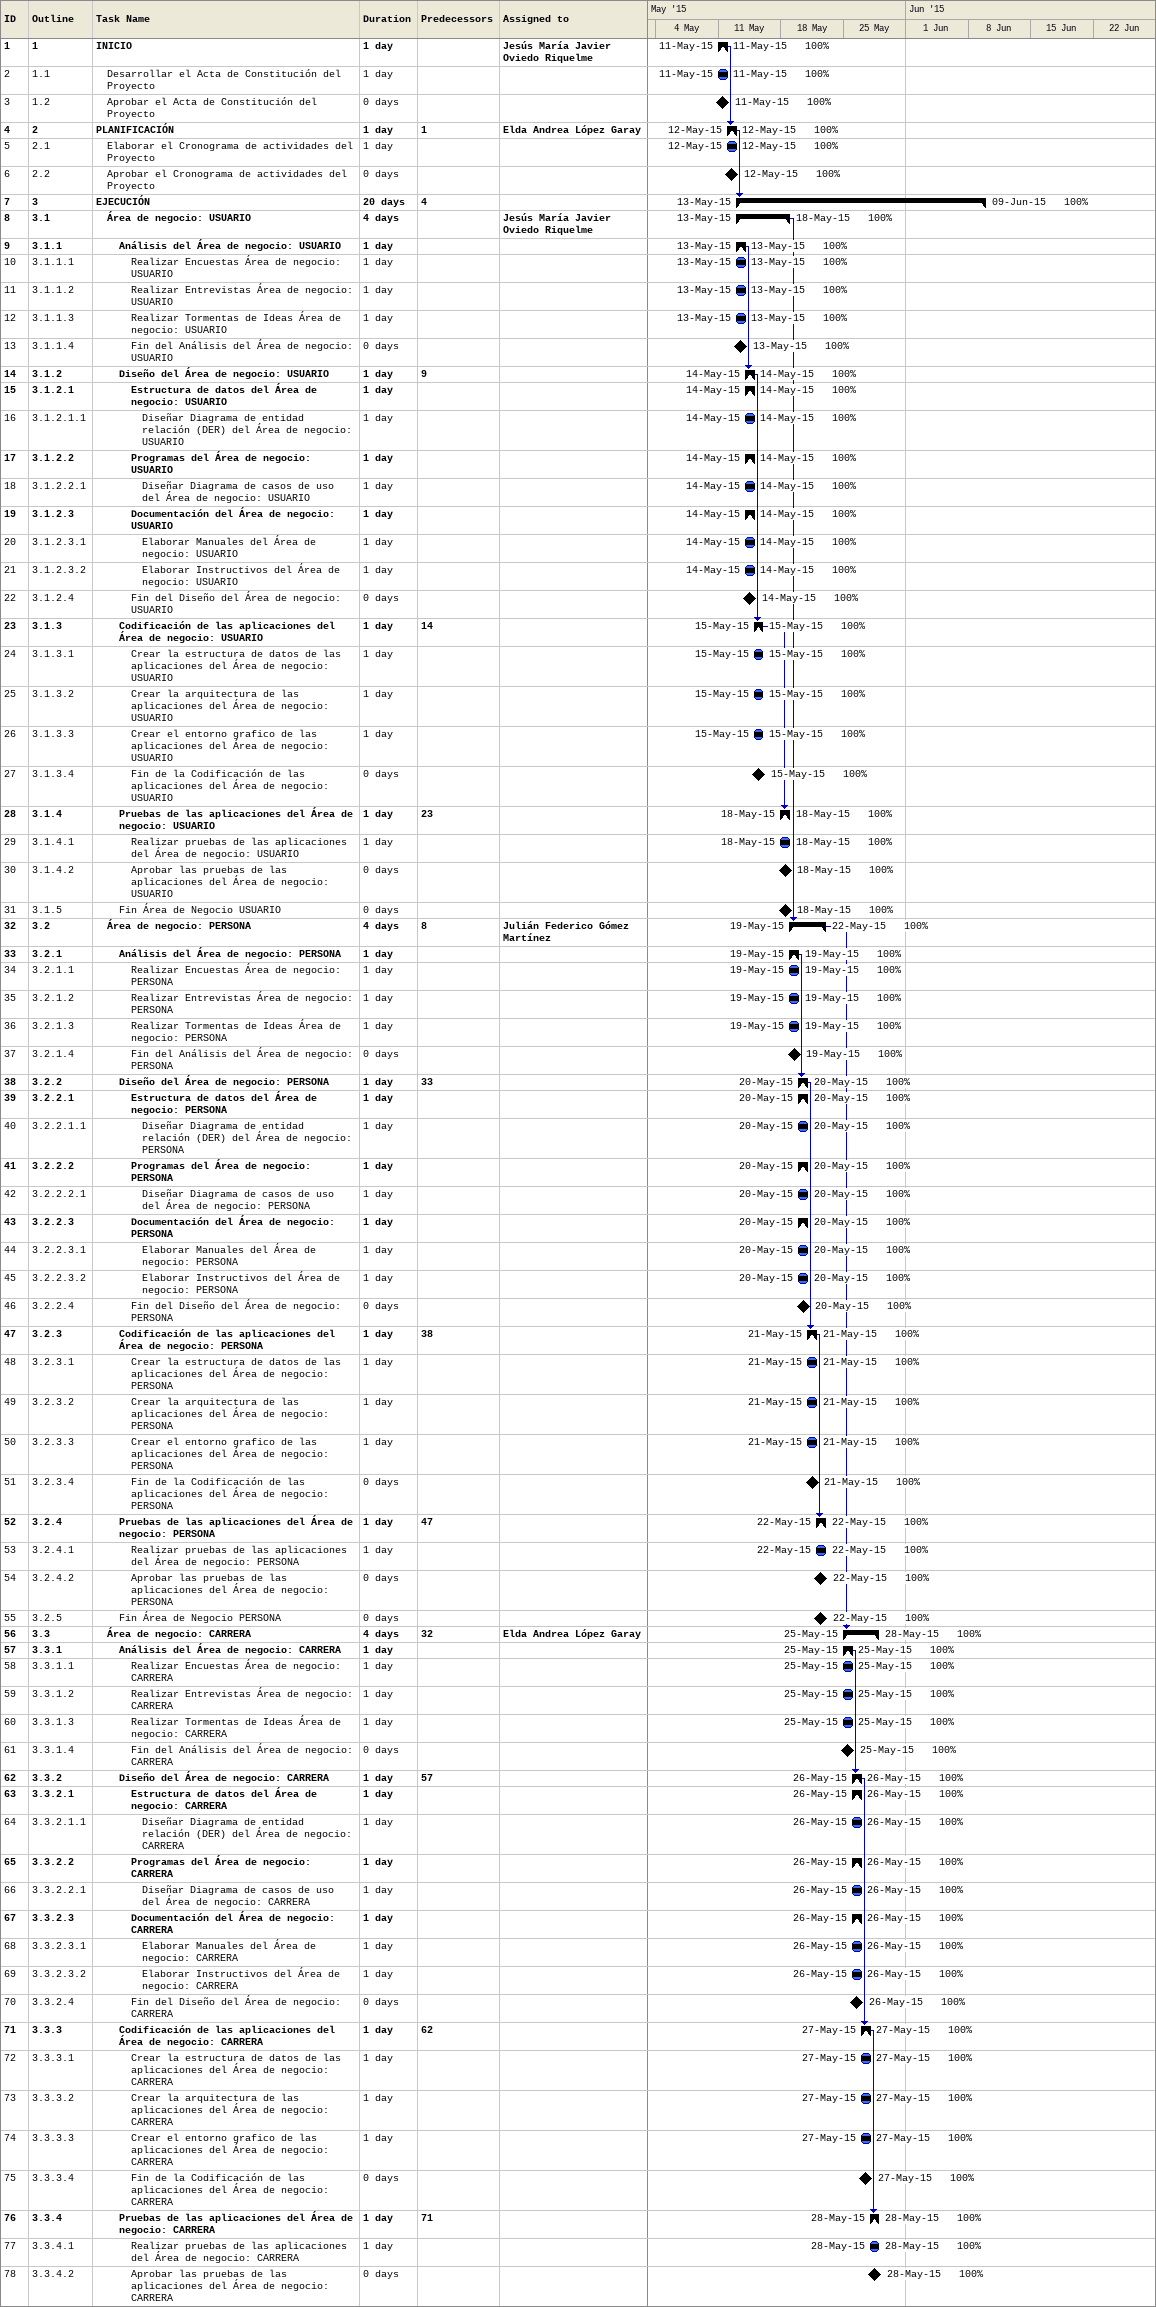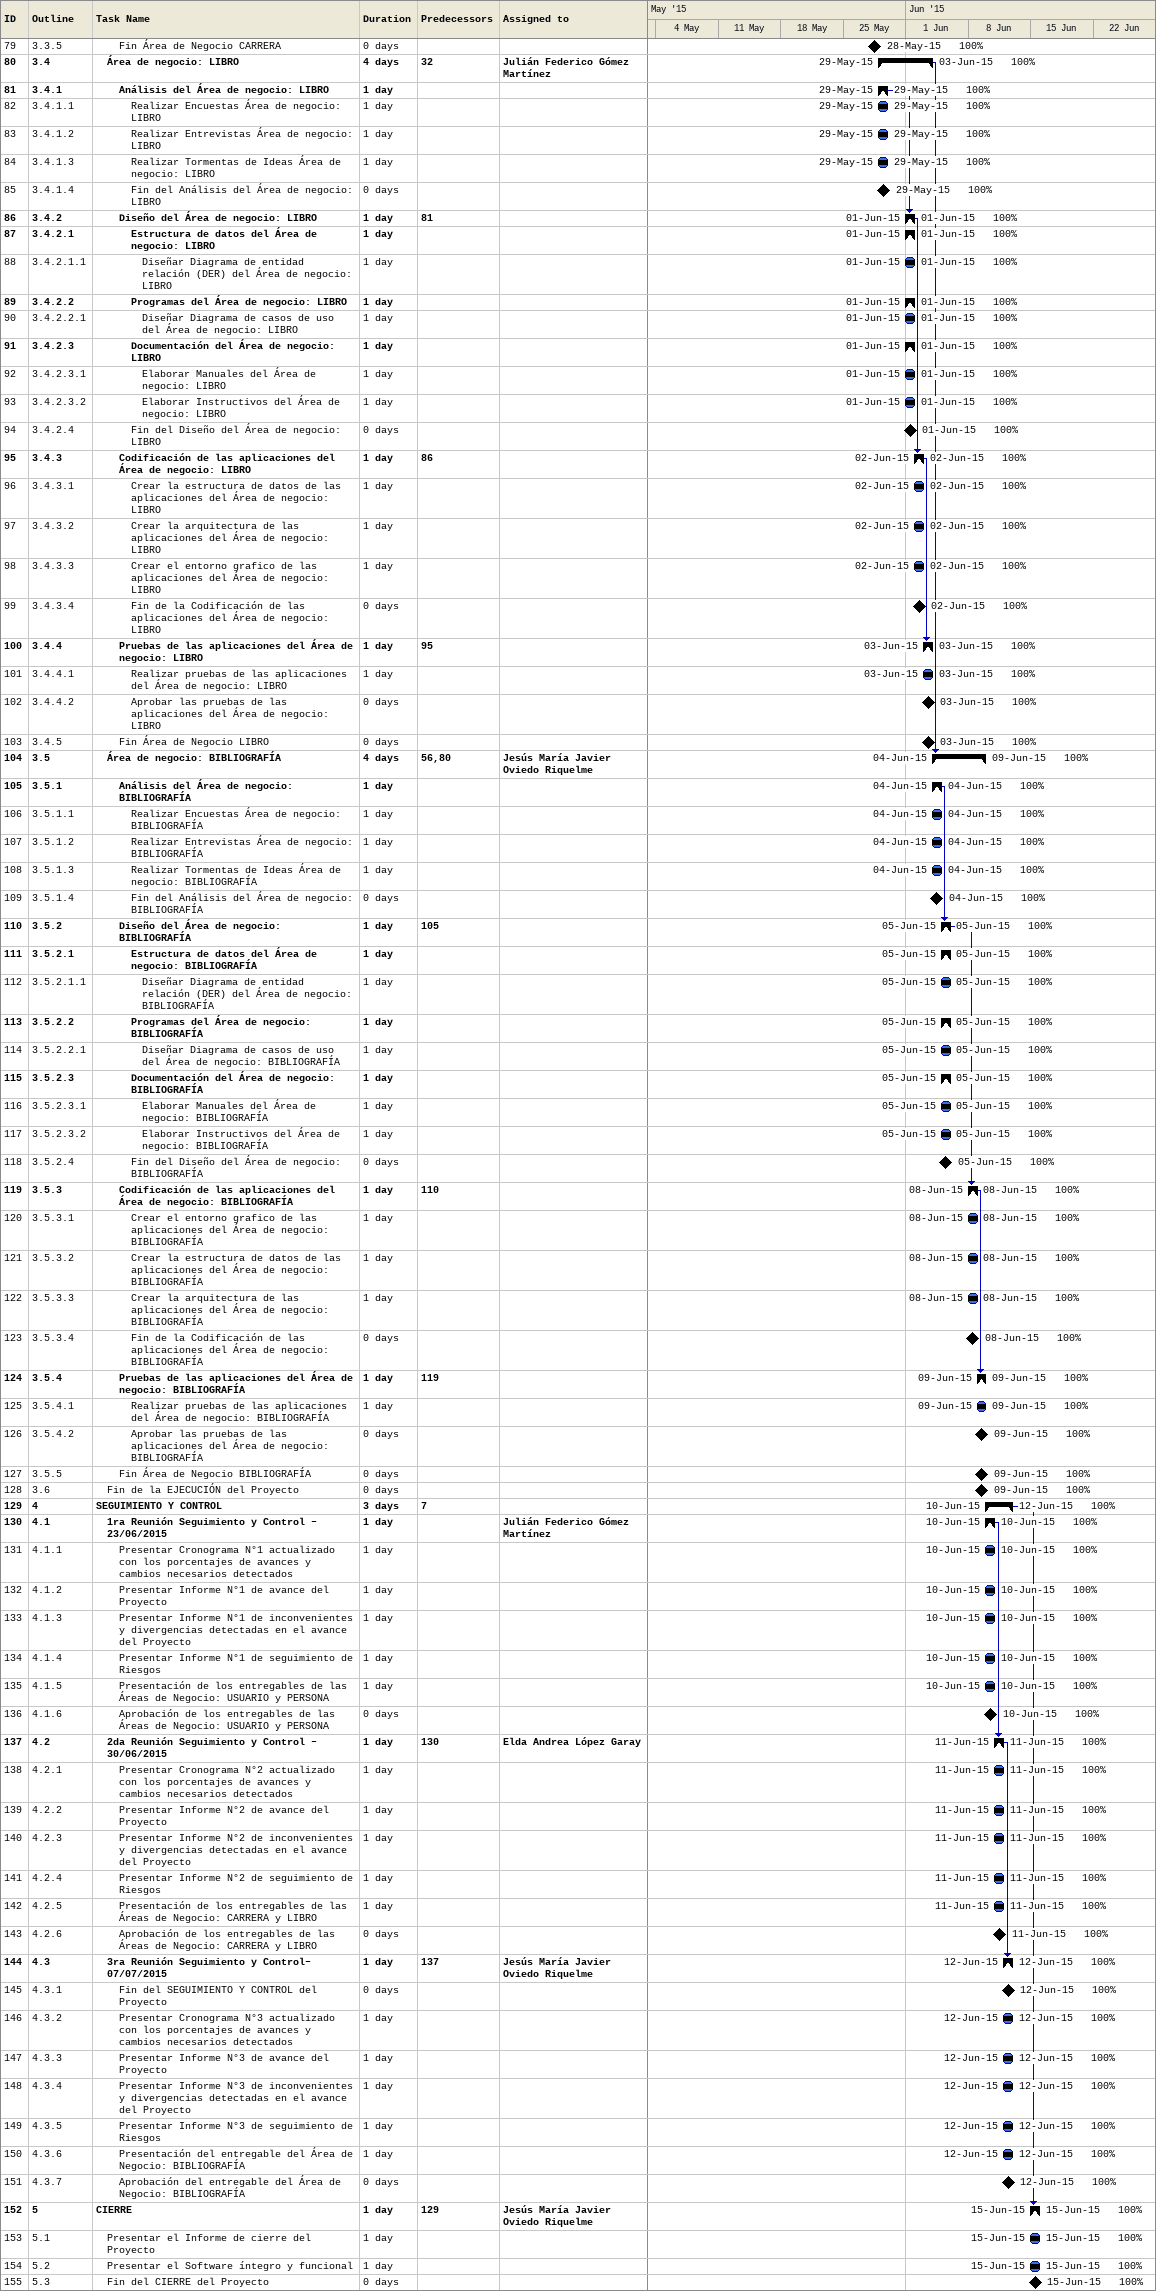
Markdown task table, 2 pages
| ID | WBS | Task | Duration | Start | Finish | Predecessors | Resources | % complete |
|---|---|---|---|---|---|---|---|---|
| 1 | 1 | **INICIO** | 1d | 2015-05-11 | 2015-05-11 |  | Jesús María Javier Oviedo Riquelme | 100 |
| 2 | 1.1 | Desarrollar el Acta de Constitución del Proyecto | 1d | 2015-05-11 | 2015-05-11 |  |  | 100 |
| 3 | 1.2 | Aprobar el Acta de Constitución del Proyecto | 0d | 2015-05-11 | 2015-05-11 |  |  | 100 |
| 4 | 2 | **PLANIFICACIÓN** | 1d | 2015-05-12 | 2015-05-12 | 1 | Elda Andrea López Garay | 100 |
| 5 | 2.1 | Elaborar el Cronograma de actividades del Proyecto | 1d | 2015-05-12 | 2015-05-12 |  |  | 100 |
| 6 | 2.2 | Aprobar el Cronograma de actividades del Proyecto | 0d | 2015-05-12 | 2015-05-12 |  |  | 100 |
| 7 | 3 | **EJECUCIÓN** | 20d | 2015-05-13 | 2015-06-09 | 4 |  | 100 |
| 8 | 3.1 | **Área de negocio: USUARIO** | 4d | 2015-05-13 | 2015-05-18 |  | Jesús María Javier Oviedo Riquelme | 100 |
| 9 | 3.1.1 | **Análisis del Área de negocio: USUARIO** | 1d | 2015-05-13 | 2015-05-13 |  |  | 100 |
| 10 | 3.1.1.1 | Realizar Encuestas Área de negocio: USUARIO | 1d | 2015-05-13 | 2015-05-13 |  |  | 100 |
| 11 | 3.1.1.2 | Realizar Entrevistas Área de negocio: USUARIO | 1d | 2015-05-13 | 2015-05-13 |  |  | 100 |
| 12 | 3.1.1.3 | Realizar Tormentas de Ideas Área de negocio: USUARIO | 1d | 2015-05-13 | 2015-05-13 |  |  | 100 |
| 13 | 3.1.1.4 | Fin del Análisis del Área de negocio: USUARIO | 0d | 2015-05-13 | 2015-05-13 |  |  | 100 |
| 14 | 3.1.2 | **Diseño del Área de negocio: USUARIO** | 1d | 2015-05-14 | 2015-05-14 | 9 |  | 100 |
| 15 | 3.1.2.1 | **Estructura de datos del Área de negocio: USUARIO** | 1d | 2015-05-14 | 2015-05-14 |  |  | 100 |
| 16 | 3.1.2.1.1 | Diseñar Diagrama de entidad relación (DER) del Área de negocio: USUARIO | 1d | 2015-05-14 | 2015-05-14 |  |  | 100 |
| 17 | 3.1.2.2 | **Programas del Área de negocio: USUARIO** | 1d | 2015-05-14 | 2015-05-14 |  |  | 100 |
| 18 | 3.1.2.2.1 | Diseñar Diagrama de casos de uso del Área de negocio: USUARIO | 1d | 2015-05-14 | 2015-05-14 |  |  | 100 |
| 19 | 3.1.2.3 | **Documentación del Área de negocio: USUARIO** | 1d | 2015-05-14 | 2015-05-14 |  |  | 100 |
| 20 | 3.1.2.3.1 | Elaborar Manuales del Área de negocio: USUARIO | 1d | 2015-05-14 | 2015-05-14 |  |  | 100 |
| 21 | 3.1.2.3.2 | Elaborar Instructivos del Área de negocio: USUARIO | 1d | 2015-05-14 | 2015-05-14 |  |  | 100 |
| 22 | 3.1.2.4 | Fin del Diseño del Área de negocio: USUARIO | 0d | 2015-05-14 | 2015-05-14 |  |  | 100 |
| 23 | 3.1.3 | **Codificación de las aplicaciones del Área de negocio: USUARIO** | 1d | 2015-05-15 | 2015-05-15 | 14 |  | 100 |
| 24 | 3.1.3.1 | Crear la estructura de datos de las aplicaciones del Área de negocio: USUARIO | 1d | 2015-05-15 | 2015-05-15 |  |  | 100 |
| 25 | 3.1.3.2 | Crear la arquitectura de las aplicaciones del Área de negocio: USUARIO | 1d | 2015-05-15 | 2015-05-15 |  |  | 100 |
| 26 | 3.1.3.3 | Crear el entorno grafico de las aplicaciones del Área de negocio: USUARIO | 1d | 2015-05-15 | 2015-05-15 |  |  | 100 |
| 27 | 3.1.3.4 | Fin de la Codificación de las aplicaciones del Área de negocio: USUARIO | 0d | 2015-05-15 | 2015-05-15 |  |  | 100 |
| 28 | 3.1.4 | **Pruebas de las aplicaciones del Área de negocio: USUARIO** | 1d | 2015-05-18 | 2015-05-18 | 23 |  | 100 |
| 29 | 3.1.4.1 | Realizar pruebas de las aplicaciones del Área de negocio: USUARIO | 1d | 2015-05-18 | 2015-05-18 |  |  | 100 |
| 30 | 3.1.4.2 | Aprobar las pruebas de las aplicaciones del Área de negocio: USUARIO | 0d | 2015-05-18 | 2015-05-18 |  |  | 100 |
| 31 | 3.1.5 | Fin Área de Negocio USUARIO | 0d | 2015-05-18 | 2015-05-18 |  |  | 100 |
| 32 | 3.2 | **Área de negocio: PERSONA** | 4d | 2015-05-19 | 2015-05-22 | 8 | Julián Federico Gómez Martínez | 100 |
| 33 | 3.2.1 | **Análisis del Área de negocio: PERSONA** | 1d | 2015-05-19 | 2015-05-19 |  |  | 100 |
| 34 | 3.2.1.1 | Realizar Encuestas Área de negocio: PERSONA | 1d | 2015-05-19 | 2015-05-19 |  |  | 100 |
| 35 | 3.2.1.2 | Realizar Entrevistas Área de negocio: PERSONA | 1d | 2015-05-19 | 2015-05-19 |  |  | 100 |
| 36 | 3.2.1.3 | Realizar Tormentas de Ideas Área de negocio: PERSONA | 1d | 2015-05-19 | 2015-05-19 |  |  | 100 |
| 37 | 3.2.1.4 | Fin del Análisis del Área de negocio: PERSONA | 0d | 2015-05-19 | 2015-05-19 |  |  | 100 |
| 38 | 3.2.2 | **Diseño del Área de negocio: PERSONA** | 1d | 2015-05-20 | 2015-05-20 | 33 |  | 100 |
| 39 | 3.2.2.1 | **Estructura de datos del Área de negocio: PERSONA** | 1d | 2015-05-20 | 2015-05-20 |  |  | 100 |
| 40 | 3.2.2.1.1 | Diseñar Diagrama de entidad relación (DER) del Área de negocio: PERSONA | 1d | 2015-05-20 | 2015-05-20 |  |  | 100 |
| 41 | 3.2.2.2 | **Programas del Área de negocio: PERSONA** | 1d | 2015-05-20 | 2015-05-20 |  |  | 100 |
| 42 | 3.2.2.2.1 | Diseñar Diagrama de casos de uso del Área de negocio: PERSONA | 1d | 2015-05-20 | 2015-05-20 |  |  | 100 |
| 43 | 3.2.2.3 | **Documentación del Área de negocio: PERSONA** | 1d | 2015-05-20 | 2015-05-20 |  |  | 100 |
| 44 | 3.2.2.3.1 | Elaborar Manuales del Área de negocio: PERSONA | 1d | 2015-05-20 | 2015-05-20 |  |  | 100 |
| 45 | 3.2.2.3.2 | Elaborar Instructivos del Área de negocio: PERSONA | 1d | 2015-05-20 | 2015-05-20 |  |  | 100 |
| 46 | 3.2.2.4 | Fin del Diseño del Área de negocio: PERSONA | 0d | 2015-05-20 | 2015-05-20 |  |  | 100 |
| 47 | 3.2.3 | **Codificación de las aplicaciones del Área de negocio: PERSONA** | 1d | 2015-05-21 | 2015-05-21 | 38 |  | 100 |
| 48 | 3.2.3.1 | Crear la estructura de datos de las aplicaciones del Área de negocio: PERSONA | 1d | 2015-05-21 | 2015-05-21 |  |  | 100 |
| 49 | 3.2.3.2 | Crear la arquitectura de las aplicaciones del Área de negocio: PERSONA | 1d | 2015-05-21 | 2015-05-21 |  |  | 100 |
| 50 | 3.2.3.3 | Crear el entorno grafico de las aplicaciones del Área de negocio: PERSONA | 1d | 2015-05-21 | 2015-05-21 |  |  | 100 |
| 51 | 3.2.3.4 | Fin de la Codificación de las aplicaciones del Área de negocio: PERSONA | 0d | 2015-05-21 | 2015-05-21 |  |  | 100 |
| 52 | 3.2.4 | **Pruebas de las aplicaciones del Área de negocio: PERSONA** | 1d | 2015-05-22 | 2015-05-22 | 47 |  | 100 |
| 53 | 3.2.4.1 | Realizar pruebas de las aplicaciones del Área de negocio: PERSONA | 1d | 2015-05-22 | 2015-05-22 |  |  | 100 |
| 54 | 3.2.4.2 | Aprobar las pruebas de las aplicaciones del Área de negocio: PERSONA | 0d | 2015-05-22 | 2015-05-22 |  |  | 100 |
| 55 | 3.2.5 | Fin Área de Negocio PERSONA | 0d | 2015-05-22 | 2015-05-22 |  |  | 100 |
| 56 | 3.3 | **Área de negocio: CARRERA** | 4d | 2015-05-25 | 2015-05-28 | 32 | Elda Andrea López Garay | 100 |
| 57 | 3.3.1 | **Análisis del Área de negocio: CARRERA** | 1d | 2015-05-25 | 2015-05-25 |  |  | 100 |
| 58 | 3.3.1.1 | Realizar Encuestas Área de negocio: CARRERA | 1d | 2015-05-25 | 2015-05-25 |  |  | 100 |
| 59 | 3.3.1.2 | Realizar Entrevistas Área de negocio: CARRERA | 1d | 2015-05-25 | 2015-05-25 |  |  | 100 |
| 60 | 3.3.1.3 | Realizar Tormentas de Ideas Área de negocio: CARRERA | 1d | 2015-05-25 | 2015-05-25 |  |  | 100 |
| 61 | 3.3.1.4 | Fin del Análisis del Área de negocio: CARRERA | 0d | 2015-05-25 | 2015-05-25 |  |  | 100 |
| 62 | 3.3.2 | **Diseño del Área de negocio: CARRERA** | 1d | 2015-05-26 | 2015-05-26 | 57 |  | 100 |
| 63 | 3.3.2.1 | **Estructura de datos del Área de negocio: CARRERA** | 1d | 2015-05-26 | 2015-05-26 |  |  | 100 |
| 64 | 3.3.2.1.1 | Diseñar Diagrama de entidad relación (DER) del Área de negocio: CARRERA | 1d | 2015-05-26 | 2015-05-26 |  |  | 100 |
| 65 | 3.3.2.2 | **Programas del Área de negocio: CARRERA** | 1d | 2015-05-26 | 2015-05-26 |  |  | 100 |
| 66 | 3.3.2.2.1 | Diseñar Diagrama de casos de uso del Área de negocio: CARRERA | 1d | 2015-05-26 | 2015-05-26 |  |  | 100 |
| 67 | 3.3.2.3 | **Documentación del Área de negocio: CARRERA** | 1d | 2015-05-26 | 2015-05-26 |  |  | 100 |
| 68 | 3.3.2.3.1 | Elaborar Manuales del Área de negocio: CARRERA | 1d | 2015-05-26 | 2015-05-26 |  |  | 100 |
| 69 | 3.3.2.3.2 | Elaborar Instructivos del Área de negocio: CARRERA | 1d | 2015-05-26 | 2015-05-26 |  |  | 100 |
| 70 | 3.3.2.4 | Fin del Diseño del Área de negocio: CARRERA | 0d | 2015-05-26 | 2015-05-26 |  |  | 100 |
| 71 | 3.3.3 | **Codificación de las aplicaciones del Área de negocio: CARRERA** | 1d | 2015-05-27 | 2015-05-27 | 62 |  | 100 |
| 72 | 3.3.3.1 | Crear la estructura de datos de las aplicaciones del Área de negocio: CARRERA | 1d | 2015-05-27 | 2015-05-27 |  |  | 100 |
| 73 | 3.3.3.2 | Crear la arquitectura de las aplicaciones del Área de negocio: CARRERA | 1d | 2015-05-27 | 2015-05-27 |  |  | 100 |
| 74 | 3.3.3.3 | Crear el entorno grafico de las aplicaciones del Área de negocio: CARRERA | 1d | 2015-05-27 | 2015-05-27 |  |  | 100 |
| 75 | 3.3.3.4 | Fin de la Codificación de las aplicaciones del Área de negocio: CARRERA | 0d | 2015-05-27 | 2015-05-27 |  |  | 100 |
| 76 | 3.3.4 | **Pruebas de las aplicaciones del Área de negocio: CARRERA** | 1d | 2015-05-28 | 2015-05-28 | 71 |  | 100 |
| 77 | 3.3.4.1 | Realizar pruebas de las aplicaciones del Área de negocio: CARRERA | 1d | 2015-05-28 | 2015-05-28 |  |  | 100 |
| 78 | 3.3.4.2 | Aprobar las pruebas de las aplicaciones del Área de negocio: CARRERA | 0d | 2015-05-28 | 2015-05-28 |  |  | 100 |
| 79 | 3.3.5 | Fin Área de Negocio CARRERA | 0d | 2015-05-28 | 2015-05-28 |  |  | 100 |
| 80 | 3.4 | **Área de negocio: LIBRO** | 4d | 2015-05-29 | 2015-06-03 | 32 | Julián Federico Gómez Martínez | 100 |
| 81 | 3.4.1 | **Análisis del Área de negocio: LIBRO** | 1d | 2015-05-29 | 2015-05-29 |  |  | 100 |
| 82 | 3.4.1.1 | Realizar Encuestas Área de negocio: LIBRO | 1d | 2015-05-29 | 2015-05-29 |  |  | 100 |
| 83 | 3.4.1.2 | Realizar Entrevistas Área de negocio: LIBRO | 1d | 2015-05-29 | 2015-05-29 |  |  | 100 |
| 84 | 3.4.1.3 | Realizar Tormentas de Ideas Área de negocio: LIBRO | 1d | 2015-05-29 | 2015-05-29 |  |  | 100 |
| 85 | 3.4.1.4 | Fin del Análisis del Área de negocio: LIBRO | 0d | 2015-05-29 | 2015-05-29 |  |  | 100 |
| 86 | 3.4.2 | **Diseño del Área de negocio: LIBRO** | 1d | 2015-06-01 | 2015-06-01 | 81 |  | 100 |
| 87 | 3.4.2.1 | **Estructura de datos del Área de negocio: LIBRO** | 1d | 2015-06-01 | 2015-06-01 |  |  | 100 |
| 88 | 3.4.2.1.1 | Diseñar Diagrama de entidad relación (DER) del Área de negocio: LIBRO | 1d | 2015-06-01 | 2015-06-01 |  |  | 100 |
| 89 | 3.4.2.2 | **Programas del Área de negocio: LIBRO** | 1d | 2015-06-01 | 2015-06-01 |  |  | 100 |
| 90 | 3.4.2.2.1 | Diseñar Diagrama de casos de uso del Área de negocio: LIBRO | 1d | 2015-06-01 | 2015-06-01 |  |  | 100 |
| 91 | 3.4.2.3 | **Documentación del Área de negocio: LIBRO** | 1d | 2015-06-01 | 2015-06-01 |  |  | 100 |
| 92 | 3.4.2.3.1 | Elaborar Manuales del Área de negocio: LIBRO | 1d | 2015-06-01 | 2015-06-01 |  |  | 100 |
| 93 | 3.4.2.3.2 | Elaborar Instructivos del Área de negocio: LIBRO | 1d | 2015-06-01 | 2015-06-01 |  |  | 100 |
| 94 | 3.4.2.4 | Fin del Diseño del Área de negocio: LIBRO | 0d | 2015-06-01 | 2015-06-01 |  |  | 100 |
| 95 | 3.4.3 | **Codificación de las aplicaciones del Área de negocio: LIBRO** | 1d | 2015-06-02 | 2015-06-02 | 86 |  | 100 |
| 96 | 3.4.3.1 | Crear la estructura de datos de las aplicaciones del Área de negocio: LIBRO | 1d | 2015-06-02 | 2015-06-02 |  |  | 100 |
| 97 | 3.4.3.2 | Crear la arquitectura de las aplicaciones del Área de negocio: LIBRO | 1d | 2015-06-02 | 2015-06-02 |  |  | 100 |
| 98 | 3.4.3.3 | Crear el entorno grafico de las aplicaciones del Área de negocio: LIBRO | 1d | 2015-06-02 | 2015-06-02 |  |  | 100 |
| 99 | 3.4.3.4 | Fin de la Codificación de las aplicaciones del Área de negocio: LIBRO | 0d | 2015-06-02 | 2015-06-02 |  |  | 100 |
| 100 | 3.4.4 | **Pruebas de las aplicaciones del Área de negocio: LIBRO** | 1d | 2015-06-03 | 2015-06-03 | 95 |  | 100 |
| 101 | 3.4.4.1 | Realizar pruebas de las aplicaciones del Área de negocio: LIBRO | 1d | 2015-06-03 | 2015-06-03 |  |  | 100 |
| 102 | 3.4.4.2 | Aprobar las pruebas de las aplicaciones del Área de negocio: LIBRO | 0d | 2015-06-03 | 2015-06-03 |  |  | 100 |
| 103 | 3.4.5 | Fin Área de Negocio LIBRO | 0d | 2015-06-03 | 2015-06-03 |  |  | 100 |
| 104 | 3.5 | **Área de negocio: BIBLIOGRAFÍA** | 4d | 2015-06-04 | 2015-06-09 | 56, 80 | Jesús María Javier Oviedo Riquelme | 100 |
| 105 | 3.5.1 | **Análisis del Área de negocio: BIBLIOGRAFÍA** | 1d | 2015-06-04 | 2015-06-04 |  |  | 100 |
| 106 | 3.5.1.1 | Realizar Encuestas Área de negocio: BIBLIOGRAFÍA | 1d | 2015-06-04 | 2015-06-04 |  |  | 100 |
| 107 | 3.5.1.2 | Realizar Entrevistas Área de negocio: BIBLIOGRAFÍA | 1d | 2015-06-04 | 2015-06-04 |  |  | 100 |
| 108 | 3.5.1.3 | Realizar Tormentas de Ideas Área de negocio: BIBLIOGRAFÍA | 1d | 2015-06-04 | 2015-06-04 |  |  | 100 |
| 109 | 3.5.1.4 | Fin del Análisis del Área de negocio: BIBLIOGRAFÍA | 0d | 2015-06-04 | 2015-06-04 |  |  | 100 |
| 110 | 3.5.2 | **Diseño del Área de negocio: BIBLIOGRAFÍA** | 1d | 2015-06-05 | 2015-06-05 | 105 |  | 100 |
| 111 | 3.5.2.1 | **Estructura de datos del Área de negocio: BIBLIOGRAFÍA** | 1d | 2015-06-05 | 2015-06-05 |  |  | 100 |
| 112 | 3.5.2.1.1 | Diseñar Diagrama de entidad relación (DER) del Área de negocio: BIBLIOGRAFÍA | 1d | 2015-06-05 | 2015-06-05 |  |  | 100 |
| 113 | 3.5.2.2 | **Programas del Área de negocio: BIBLIOGRAFÍA** | 1d | 2015-06-05 | 2015-06-05 |  |  | 100 |
| 114 | 3.5.2.2.1 | Diseñar Diagrama de casos de uso del Área de negocio: BIBLIOGRAFÍA | 1d | 2015-06-05 | 2015-06-05 |  |  | 100 |
| 115 | 3.5.2.3 | **Documentación del Área de negocio: BIBLIOGRAFÍA** | 1d | 2015-06-05 | 2015-06-05 |  |  | 100 |
| 116 | 3.5.2.3.1 | Elaborar Manuales del Área de negocio: BIBLIOGRAFÍA | 1d | 2015-06-05 | 2015-06-05 |  |  | 100 |
| 117 | 3.5.2.3.2 | Elaborar Instructivos del Área de negocio: BIBLIOGRAFÍA | 1d | 2015-06-05 | 2015-06-05 |  |  | 100 |
| 118 | 3.5.2.4 | Fin del Diseño del Área de negocio: BIBLIOGRAFÍA | 0d | 2015-06-05 | 2015-06-05 |  |  | 100 |
| 119 | 3.5.3 | **Codificación de las aplicaciones del Área de negocio: BIBLIOGRAFÍA** | 1d | 2015-06-08 | 2015-06-08 | 110 |  | 100 |
| 120 | 3.5.3.1 | Crear el entorno grafico de las aplicaciones del Área de negocio: BIBLIOGRAFÍA | 1d | 2015-06-08 | 2015-06-08 |  |  | 100 |
| 121 | 3.5.3.2 | Crear la estructura de datos de las aplicaciones del Área de negocio: BIBLIOGRAFÍA | 1d | 2015-06-08 | 2015-06-08 |  |  | 100 |
| 122 | 3.5.3.3 | Crear la arquitectura de las aplicaciones del Área de negocio: BIBLIOGRAFÍA | 1d | 2015-06-08 | 2015-06-08 |  |  | 100 |
| 123 | 3.5.3.4 | Fin de la Codificación de las aplicaciones del Área de negocio: BIBLIOGRAFÍA | 0d | 2015-06-08 | 2015-06-08 |  |  | 100 |
| 124 | 3.5.4 | **Pruebas de las aplicaciones del Área de negocio: BIBLIOGRAFÍA** | 1d | 2015-06-09 | 2015-06-09 | 119 |  | 100 |
| 125 | 3.5.4.1 | Realizar pruebas de las aplicaciones del Área de negocio: BIBLIOGRAFÍA | 1d | 2015-06-09 | 2015-06-09 |  |  | 100 |
| 126 | 3.5.4.2 | Aprobar las pruebas de las aplicaciones del Área de negocio: BIBLIOGRAFÍA | 0d | 2015-06-09 | 2015-06-09 |  |  | 100 |
| 127 | 3.5.5 | Fin Área de Negocio BIBLIOGRAFÍA | 0d | 2015-06-09 | 2015-06-09 |  |  | 100 |
| 128 | 3.6 | Fin de la EJECUCIÓN del Proyecto | 0d | 2015-06-09 | 2015-06-09 |  |  | 100 |
| 129 | 4 | **SEGUIMIENTO Y CONTROL** | 3d | 2015-06-10 | 2015-06-12 | 7 |  | 100 |
| 130 | 4.1 | **1ra Reunión Seguimiento y Control – 23/06/2015** | 1d | 2015-06-10 | 2015-06-10 |  | Julián Federico Gómez Martínez | 100 |
| 131 | 4.1.1 | Presentar Cronograma N°1 actualizado con los porcentajes de avances y cambios necesarios detectados | 1d | 2015-06-10 | 2015-06-10 |  |  | 100 |
| 132 | 4.1.2 | Presentar Informe N°1 de avance del Proyecto | 1d | 2015-06-10 | 2015-06-10 |  |  | 100 |
| 133 | 4.1.3 | Presentar Informe N°1 de inconvenientes y divergencias detectadas en el avance del Proyecto | 1d | 2015-06-10 | 2015-06-10 |  |  | 100 |
| 134 | 4.1.4 | Presentar Informe N°1 de seguimiento de Riesgos | 1d | 2015-06-10 | 2015-06-10 |  |  | 100 |
| 135 | 4.1.5 | Presentación de los entregables de las Áreas de Negocio: USUARIO y PERSONA | 1d | 2015-06-10 | 2015-06-10 |  |  | 100 |
| 136 | 4.1.6 | Aprobación de los entregables de las Áreas de Negocio: USUARIO y PERSONA | 0d | 2015-06-10 | 2015-06-10 |  |  | 100 |
| 137 | 4.2 | **2da Reunión Seguimiento y Control – 30/06/2015** | 1d | 2015-06-11 | 2015-06-11 | 130 | Elda Andrea López Garay | 100 |
| 138 | 4.2.1 | Presentar Cronograma N°2 actualizado con los porcentajes de avances y cambios necesarios detectados | 1d | 2015-06-11 | 2015-06-11 |  |  | 100 |
| 139 | 4.2.2 | Presentar Informe N°2 de avance del Proyecto | 1d | 2015-06-11 | 2015-06-11 |  |  | 100 |
| 140 | 4.2.3 | Presentar Informe N°2 de inconvenientes y divergencias detectadas en el avance del Proyecto | 1d | 2015-06-11 | 2015-06-11 |  |  | 100 |
| 141 | 4.2.4 | Presentar Informe N°2 de seguimiento de Riesgos | 1d | 2015-06-11 | 2015-06-11 |  |  | 100 |
| 142 | 4.2.5 | Presentación de los entregables de las Áreas de Negocio: CARRERA y LIBRO | 1d | 2015-06-11 | 2015-06-11 |  |  | 100 |
| 143 | 4.2.6 | Aprobación de los entregables de las Áreas de Negocio: CARRERA y LIBRO | 0d | 2015-06-11 | 2015-06-11 |  |  | 100 |
| 144 | 4.3 | **3ra Reunión Seguimiento y Control– 07/07/2015** | 1d | 2015-06-12 | 2015-06-12 | 137 | Jesús María Javier Oviedo Riquelme | 100 |
| 145 | 4.3.1 | Fin del SEGUIMIENTO Y CONTROL del Proyecto | 0d | 2015-06-12 | 2015-06-12 |  |  | 100 |
| 146 | 4.3.2 | Presentar Cronograma N°3 actualizado con los porcentajes de avances y cambios necesarios detectados | 1d | 2015-06-12 | 2015-06-12 |  |  | 100 |
| 147 | 4.3.3 | Presentar Informe N°3 de avance del Proyecto | 1d | 2015-06-12 | 2015-06-12 |  |  | 100 |
| 148 | 4.3.4 | Presentar Informe N°3 de inconvenientes y divergencias detectadas en el avance del Proyecto | 1d | 2015-06-12 | 2015-06-12 |  |  | 100 |
| 149 | 4.3.5 | Presentar Informe N°3 de seguimiento de Riesgos | 1d | 2015-06-12 | 2015-06-12 |  |  | 100 |
| 150 | 4.3.6 | Presentación del entregable del Área de Negocio: BIBLIOGRAFÍA | 1d | 2015-06-12 | 2015-06-12 |  |  | 100 |
| 151 | 4.3.7 | Aprobación del entregable del Área de Negocio: BIBLIOGRAFÍA | 0d | 2015-06-12 | 2015-06-12 |  |  | 100 |
| 152 | 5 | **CIERRE** | 1d | 2015-06-15 | 2015-06-15 | 129 | Jesús María Javier Oviedo Riquelme | 100 |
| 153 | 5.1 | Presentar el Informe de cierre del Proyecto | 1d | 2015-06-15 | 2015-06-15 |  |  | 100 |
| 154 | 5.2 | Presentar el Software íntegro y funcional | 1d | 2015-06-15 | 2015-06-15 |  |  | 100 |
| 155 | 5.3 | Fin del CIERRE del Proyecto | 0d | 2015-06-15 | 2015-06-15 |  |  | 100 |
